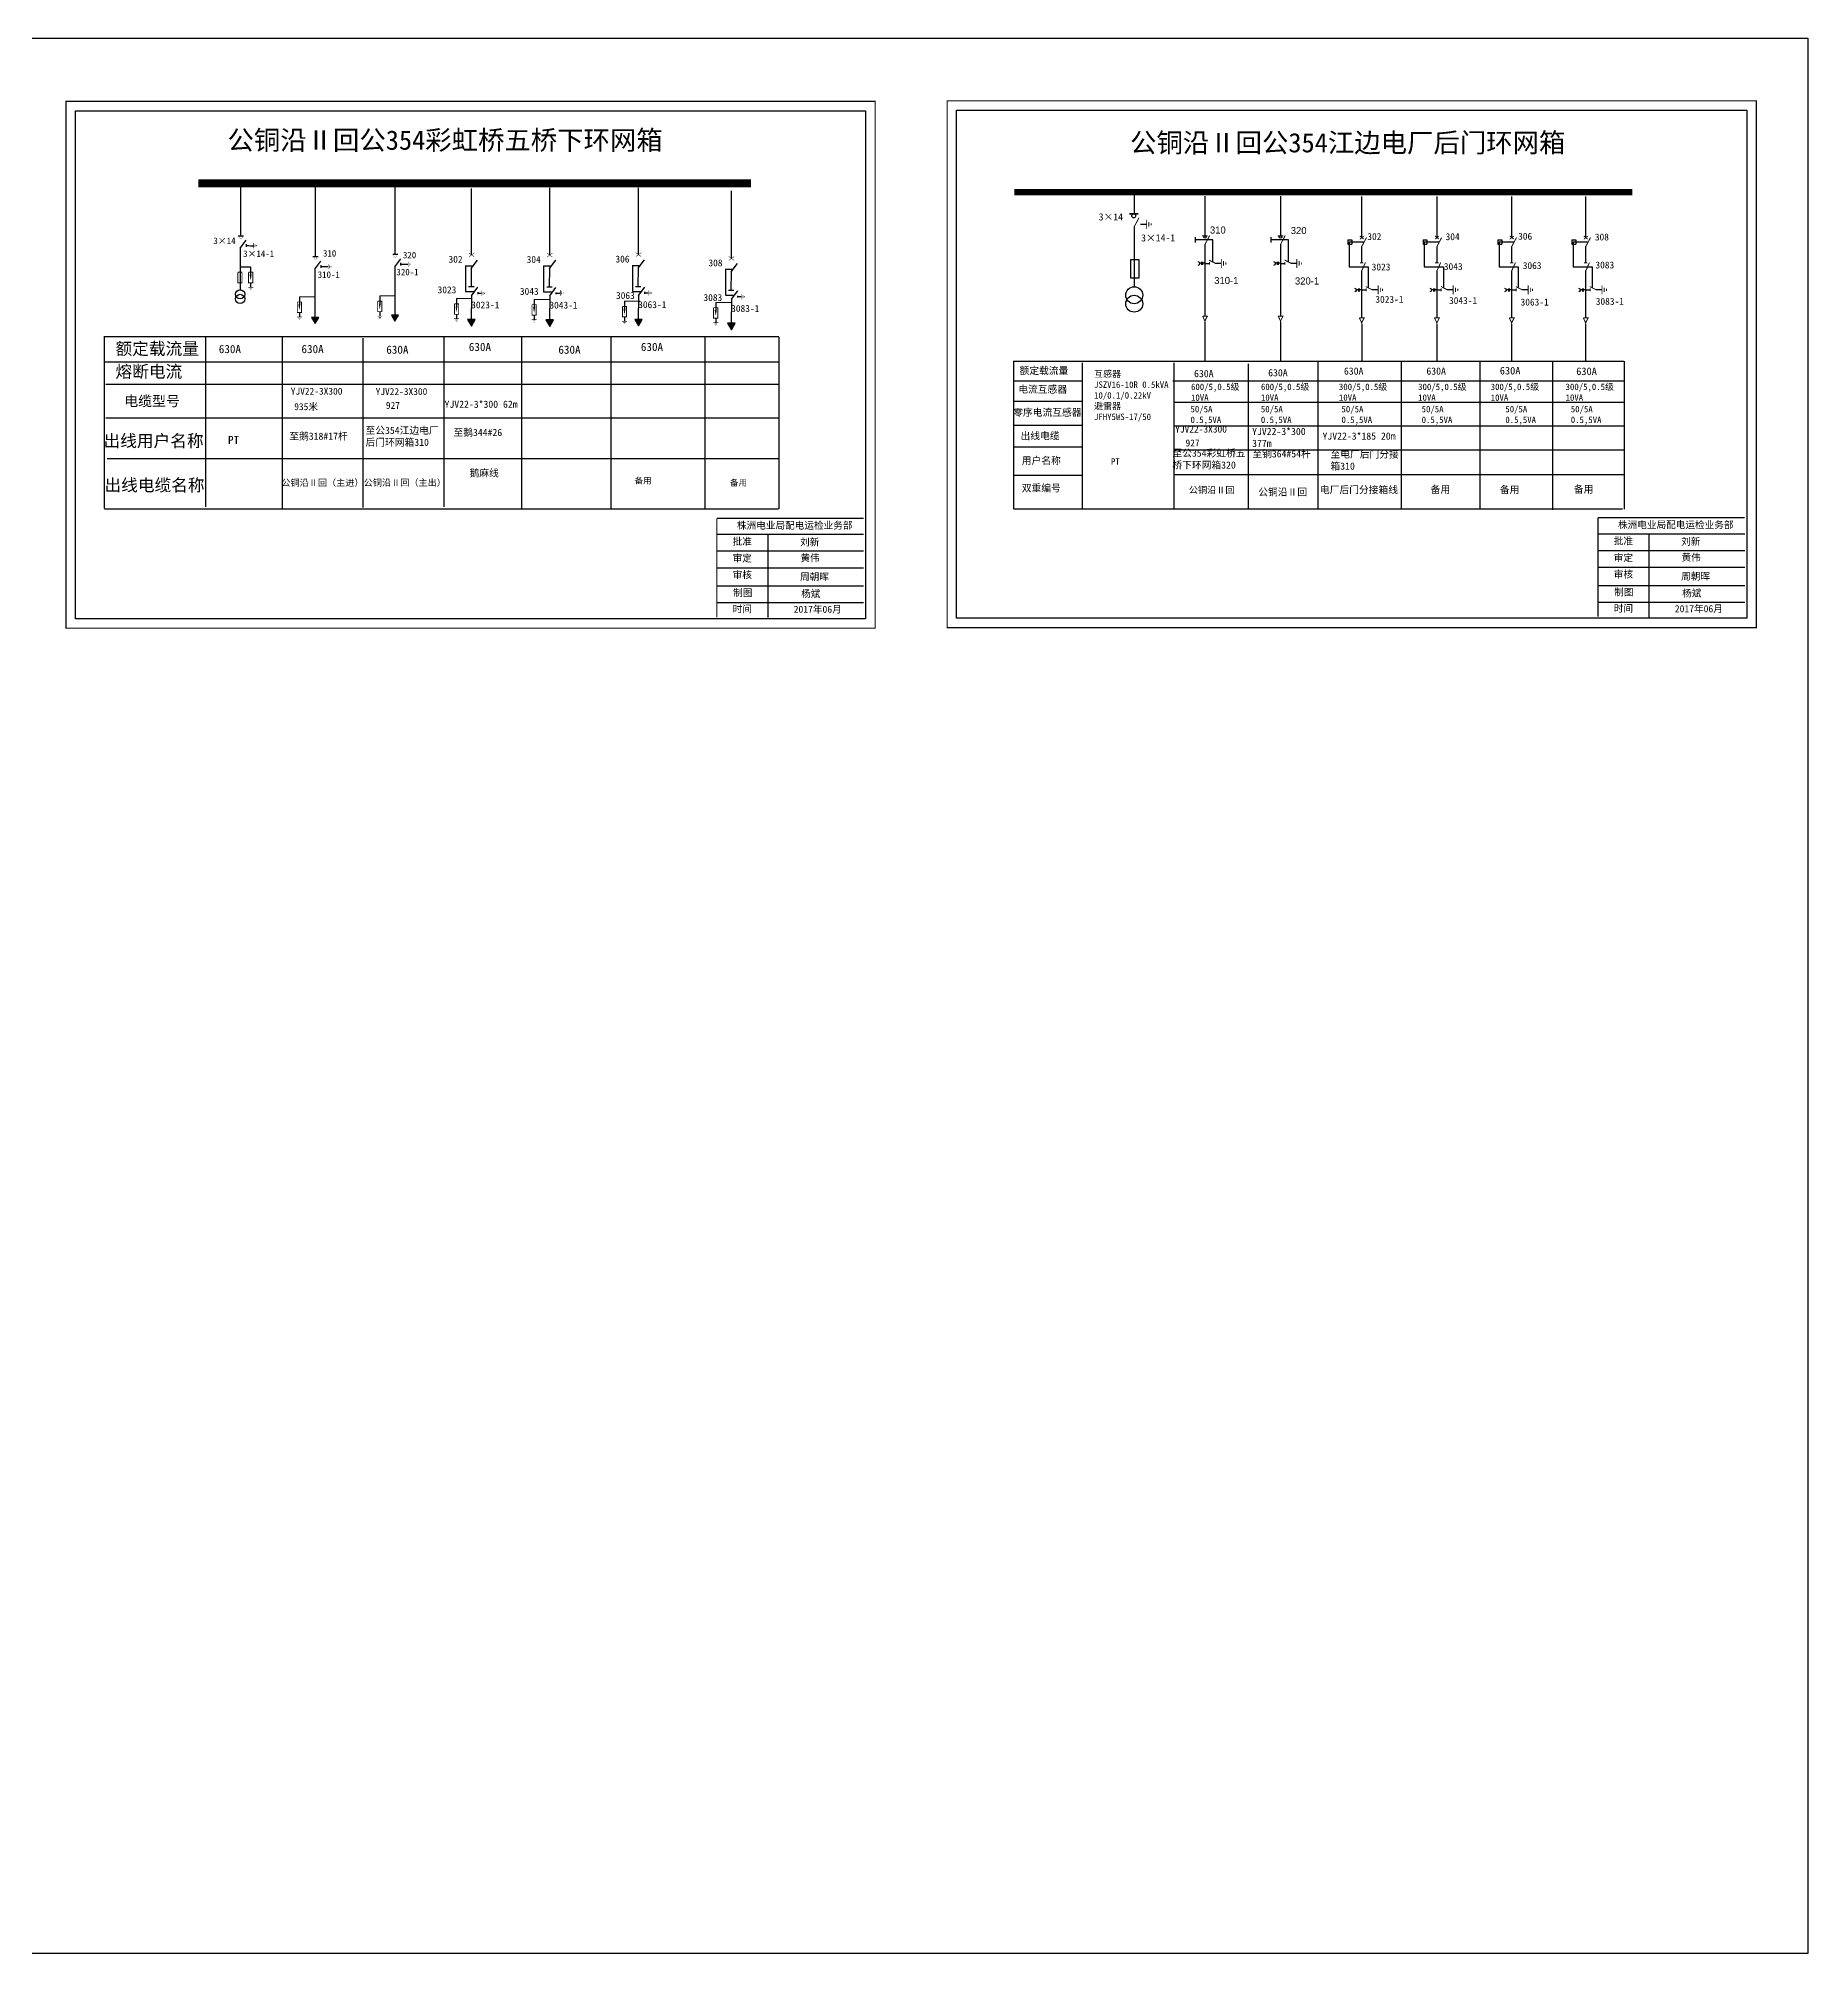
# Model space of a CAD drawing. Extents: x -256 to 164, y -63 to 234.
# Drawn here: x -110.8 to 163.6, y -62.7 to 234.3 of the extents above; entities that cross this region are included whole.
import ezdxf

# ---------------------------------------------------------------- set-up
doc = ezdxf.new("R2010")
doc.units = 0
doc.header["$LTSCALE"] = 0.774411
for name, pattern in [('ACAD_ISO02W100', [15, 12, -3]), ('CENTER', [50.8, 31.75, -6.35, 6.35, -6.35]), ('DASHED2', [9.525, 6.35, -3.175])]:
    doc.linetypes.add(name, pattern=pattern)
doc.layers.get('0').update_dxf_attribs({"linetype": 'CONTINUOUS'})
doc.layers.add('2', color=7, linetype='CONTINUOUS')
doc.layers.add('MiniCADLayer', color=7, linetype='CONTINUOUS', lineweight=20)
doc.styles.add('_txtstyle_1.50_0_0', font='simsun.ttc', dxfattribs={"height": 1.5})
doc.styles.add('HZ', font='')
doc.styles.add('hztxt_txtstyle_0.00_0_0', font='simkai.ttf')
doc.styles.add('hztxt_txtstyle_1.80_0_0', font='', dxfattribs={"height": 1.8, "bigfont": 'hztxt.shx'})
doc.styles.add('hztxt_txtstyle_2.70_0_0', font='simkai.ttf', dxfattribs={"height": 2.7})
doc.styles.add('KaiTi_txtstyle_1.11_0_0', font='simsun.ttc', dxfattribs={"height": 1.109414})
doc.styles.get("Standard").update_dxf_attribs({"font": '', "height": 2.5})
doc.styles.add('STYLE1', font='txt.shx', dxfattribs={"height": 2.6})
doc.styles.add('字体', font='', dxfattribs={"height": 2.5})
doc.styles.get('HZ').set_extended_font_data('SimSun')
doc.styles.get('hztxt_txtstyle_1.80_0_0').set_extended_font_data('hztxt')
doc.styles.get('Standard').set_extended_font_data('SimSun')
doc.styles.get('字体').set_extended_font_data('SimSun')

# ---------------------------------------------------------------- blocks, each defined once
blk = doc.blocks.new('JD')
for points in [[(-2, 0.2), (-2, -0.2), (2, 0.2), (2, -0.2)], [(1, -1.2), (1, -0.8), (-1, -1.2), (-1, -0.8)], [(-0.5, -1.8), (-0.5, -2.2), (0.5, -1.8), (0.5, -2.2)]]:
    blk.add_trace(points)

msp = doc.modelspace()

# ---------------------------------------------------------------- hatches: boundary and pattern name
for color, points in [(0, [(-67.84, 190.06), (-67.28, 191.02), (-68.39, 191.02)]), (0, [(-55.45, 190.41), (-54.89, 191.37), (-56, 191.37)]), (7, [(-43.59, 189.65), (-43, 190.67), (-44.18, 190.67)]), (7, [(-31.46, 189.63), (-30.87, 190.64), (-32.05, 190.64)]), (7, [(-17.69, 189.7), (-17.1, 190.71), (-18.28, 190.71)]), (7, [(-3.28, 189.11), (-2.69, 190.12), (-3.87, 190.12)])]:
    msp.add_hatch(color=color).paths.add_polyline_path(points)

# ---------------------------------------------------------------- linework, layer by layer
for p, q in [((-256.38, 234.3), (163.62, 234.3)), ((163.62, 234.3), (163.62, -62.7)), ((-79.4, 211.8), (-79.4, 203.65)), ((59.16, 210.43), (59.16, 207.14)), ((70.15, 209.82), (70.15, 203.71)), ((81.87, 209.82), (81.87, 203.71)), ((94.45, 209.79), (94.45, 203.37)), ((106.11, 209.79), (106.11, 203.37)), ((117.71, 209.79), (117.71, 203.37)), ((129.19, 209.79), (129.19, 203.37)), ((59.18, 205.1), (59.18, 195.78)), ((60.16, 205.47), (61.1, 205.47)), ((70.15, 202.35), (70.15, 191.25)), ((81.87, 202.35), (81.87, 191.25)), ((92.32, 203.03), (92.92, 203.03)), ((92.32, 203.03), (92.32, 202.36)), ((92.32, 202.36), (92.92, 202.36)), ((92.92, 203.03), (92.92, 202.36)), ((94.45, 202.01), (94.45, 199.54)), ((103.98, 203.03), (104.58, 203.03)), ((103.98, 203.03), (103.98, 202.36)), ((103.98, 202.36), (104.58, 202.36)), ((104.58, 203.03), (104.58, 202.36)), ((106.11, 202.01), (106.11, 199.54)), ((115.58, 203.03), (116.18, 203.03)), ((115.58, 203.03), (115.58, 202.36)), ((115.58, 202.36), (116.18, 202.36)), ((116.18, 203.03), (116.18, 202.36)), ((117.71, 202.01), (117.71, 199.54)), ((127.06, 203.03), (127.66, 203.03)), ((127.06, 203.03), (127.06, 202.36)), ((127.06, 202.36), (127.66, 202.36)), ((127.66, 203.03), (127.66, 202.36)), ((129.19, 202.01), (129.19, 199.54)), ((-44.54, 199.04), (-43.31, 199.04)), ((-44.53, 199.04), (-44.53, 195.01)), ((-32.42, 199.02), (-31.18, 199.02)), ((-32.4, 199.01), (-32.4, 194.98)), ((-18.65, 199.09), (-17.41, 199.09)), ((-18.63, 199.08), (-18.63, 195.05)), ((70.15, 199.4), (70.84, 199.4)), ((71.74, 199.42), (72.68, 199.42)), ((81.87, 199.4), (82.56, 199.4)), ((83.46, 199.42), (84.4, 199.42)), ((-43.63, 198.61), (-43.66, 195.82)), ((-31.5, 198.58), (-31.54, 195.79)), ((-17.73, 198.65), (-17.77, 195.86)), ((-4.24, 198.5), (-3, 198.5)), ((-4.22, 198.49), (-4.22, 194.46)), ((-3.32, 198.06), (-3.35, 195.27)), ((94.45, 198.3), (94.45, 190.99)), ((106.11, 198.3), (106.11, 190.99)), ((117.71, 198.3), (117.71, 190.99)), ((129.19, 198.3), (129.19, 190.99)), ((-44.53, 195.01), (-43.13, 195.01)), ((-44.04, 195.79), (-43.19, 195.79)), ((-42.63, 194.78), (-42.03, 194.78)), ((-32.4, 194.98), (-31.01, 194.99)), ((-31.92, 195.76), (-31.07, 195.76)), ((-30.5, 194.76), (-29.91, 194.76)), ((-18.63, 195.05), (-17.24, 195.06)), ((-18.15, 195.83), (-17.3, 195.83)), ((-16.73, 194.83), (-16.14, 194.83)), ((-4.22, 194.46), (-2.83, 194.47)), ((-3.73, 195.24), (-2.88, 195.24)), ((-2.32, 194.24), (-1.73, 194.24)), ((94.45, 195.3), (95.15, 195.3)), ((96.05, 195.32), (96.99, 195.32)), ((106.11, 195.3), (106.8, 195.3)), ((107.71, 195.32), (108.65, 195.32)), ((117.71, 195.3), (118.4, 195.3)), ((119.3, 195.32), (120.24, 195.32)), ((129.19, 195.3), (129.88, 195.3)), ((130.78, 195.32), (131.72, 195.32)), ((-100.49, 161.38), (-100.49, 188.13)), ((-100.47, 188.07, -0.04), (4.09, 188.07, -0.04)), ((-84.81, 187.95, -0.04), (-84.81, 161.67, -0.04)), ((-72.93, 187.95, -0.04), (-72.93, 161.27, -0.04)), ((-60.44, 187.8, -0.04), (-60.44, 161.52, -0.04)), ((-47.88, 187.95, -0.04), (-47.88, 161.67, -0.04)), ((-35.84, 187.95, -0.04), (-35.84, 161.32, -0.04)), ((-21.97, 187.95, -0.04), (-21.97, 161.32, -0.04)), ((-7.39, 187.95, -0.04), (-7.39, 161.32, -0.04)), ((4.07, 187.95, -0.04), (4.07, 161.32, -0.04)), ((-100.47, 184.12, -0.04), (4.07, 184.12, -0.04)), ((-100.29, 180.65, -0.04), (4.07, 180.65, -0.04)), ((51.22, 181.15), (40.52, 181.15)), ((-100.29, 175.42, -0.04), (4.07, 175.42, -0.04)), ((51.18, 178), (40.48, 178)), ((51.18, 174.28), (40.48, 174.28)), ((51.14, 170.89), (40.44, 170.89)), ((4.07, 169.1, -0.04), (-100.06, 169.1, -0.04)), ((51.18, 166.48), (40.48, 166.48)), ((4.02, 161.27, -0.04), (-100.47, 161.27, -0.04)), ((163.62, -62.7), (-256.38, -62.7))]:
    msp.add_line(p, q)
at = {"color": 7}
for p, q in [((-67.79, 200.45), (-67.79, 211.29)), ((-55.4, 200.8), (-55.4, 211.69)), ((-43.58, 200.7), (-43.58, 211)), ((-31.45, 200.68), (-31.45, 211.1)), ((-17.68, 200.75), (-17.68, 211.1)), ((-3.27, 200.16), (-3.27, 210.64))]:
    msp.add_line(p, q, dxfattribs=at)
at = {"color": 0}
for p, q in [((-79.75, 203.68), (-78.95, 203.68)), ((-78.53, 202.36), (-78.53, 201.95)), ((-78.52, 202.15), (-77.99, 202.15)), ((-77.93, 202.14), (-77.37, 202.14)), ((-79.48, 201.75), (-79.48, 195.29)), ((-68.19, 200.45), (-67.38, 200.45)), ((-66.96, 199.13), (-66.96, 198.71)), ((-55.8, 200.8), (-55, 200.8)), ((-54.58, 199.48), (-54.58, 199.06)), ((-54.57, 199.27), (-54.03, 199.27)), ((-53.98, 199.27), (-53.42, 199.27)), ((-79.49, 198.85), (-77.83, 198.85)), ((-77.83, 198.85), (-77.83, 197.63)), ((-77.83, 196.35), (-77.83, 195.72)), ((-67.87, 198.51), (-67.87, 190.85)), ((-66.95, 198.92), (-66.42, 198.92)), ((-66.37, 198.9), (-65.81, 198.9)), ((-55.48, 198.86), (-55.48, 191.2)), ((-70.28, 194.23), (-70.28, 193.01)), ((-57.81, 194.37), (-57.81, 193.15)), ((-45.91, 193.96), (-45.91, 192.74)), ((-43.59, 194.38), (-43.63, 190.49)), ((-33.87, 193.82), (-33.87, 192.61)), ((-31.46, 194.36), (-31.5, 190.47)), ((-19.86, 193.55), (-19.86, 192.33)), ((-17.69, 194.43), (-17.73, 190.54)), ((-5.71, 193.35), (-5.71, 192.13)), ((-3.28, 193.84), (-3.32, 189.95)), ((-70.28, 191.74), (-70.28, 191.11)), ((-57.81, 191.87), (-57.81, 191.24)), ((-45.91, 191.46), (-45.91, 190.84)), ((-33.87, 191.33), (-33.87, 190.7)), ((-19.86, 191.06), (-19.86, 190.43)), ((-5.71, 190.85), (-5.71, 190.22))]:
    msp.add_line(p, q, dxfattribs=at)
at = {"linetype": 'ACAD_ISO02W100'}
for p, q in [((94.75, 202.68), (92.51, 202.68)), ((92.51, 202.68), (92.51, 198.87)), ((106.41, 202.68), (104.17, 202.68)), ((104.17, 202.68), (104.17, 198.87)), ((118.01, 202.68), (115.77, 202.68)), ((115.77, 202.68), (115.77, 198.87)), ((129.49, 202.68), (127.25, 202.68)), ((127.25, 202.68), (127.25, 198.87)), ((92.51, 198.87), (95.47, 198.87)), ((95.47, 198.87), (95.47, 195.73)), ((104.17, 198.87), (107.13, 198.87)), ((107.13, 198.87), (107.13, 195.73)), ((115.77, 198.87), (118.72, 198.87)), ((118.72, 198.87), (118.72, 195.73)), ((127.25, 198.87), (130.2, 198.87)), ((130.2, 198.87), (130.2, 195.73))]:
    msp.add_line(p, q, dxfattribs=at)
at = {"linetype": 'CENTER'}
for p, q in [((70.15, 190.35), (70.15, 184.21)), ((81.87, 190.35), (81.87, 184.21)), ((94.46, 190.01), (94.46, 184.25)), ((106.12, 190.01), (106.12, 184.25)), ((117.71, 190.01), (117.71, 184.25)), ((129.19, 190.01), (129.19, 184.25))]:
    msp.add_line(p, q, dxfattribs=at)
at = {"linetype": 'Continuous'}
for p, q in [((40.46, 184.23), (135.12, 184.23)), ((40.5, 161.29), (40.5, 184.23)), ((87.68, 184.19), (87.68, 161.29)), ((100.57, 184.19), (100.57, 161.29)), ((112.77, 184.17), (112.77, 161.27)), ((135.17, 184.21), (135.17, 161.27)), ((51.13, 183.98), (51.13, 161.29)), ((65.33, 183.98), (65.33, 161.29)), ((76.85, 183.83), (76.85, 161.3)), ((124.04, 184.09), (124.04, 161.2)), ((65.16, 181.16), (135.15, 181.16)), ((65.33, 177.87), (135.17, 177.87)), ((65.33, 174.19), (135.06, 174.19)), ((65.33, 170.46), (135.25, 170.46)), ((65.33, 166.66), (135.15, 166.66)), ((134.91, 161.29), (40.57, 161.29))]:
    msp.add_line(p, q, dxfattribs=at)
at = {"color": 7, "linetype": 'Continuous'}
for p, q in [((131.11, 157.48), (153.86, 157.48)), ((139.01, 157.48), (139.01, 144.54)), ((-5.53, 157.4), (17.22, 157.4)), ((-5.53, 154.8), (17.22, 154.8)), ((2.37, 157.4), (2.37, 144.46)), ((131.11, 154.88), (153.86, 154.88)), ((-5.53, 152.21), (17.22, 152.21)), ((131.11, 152.29), (153.86, 152.29)), ((-5.53, 149.38), (17.22, 149.38)), ((131.11, 149.46), (153.86, 149.46)), ((-5.53, 146.79), (17.22, 146.79)), ((131.11, 146.87), (153.86, 146.87))]:
    msp.add_line(p, q, dxfattribs=at)
at = {"color": 7, "linetype": 'Continuous', "const_width": 0.182}
for points in [[(-106.47, 224.52), (19.01, 224.52), (19.01, 142.82), (-106.47, 142.82)], [(30.17, 224.61), (155.65, 224.61), (155.65, 142.9), (30.17, 142.9)]]:
    msp.add_lwpolyline(points, close=True, dxfattribs=at)
at = {"color": 7, "linetype": 'Continuous'}
for points in [[(-104.99, 223.05), (17.54, 223.05), (17.54, 144.3), (-104.99, 144.3)], [(31.64, 223.13), (154.17, 223.13), (154.17, 144.38), (31.64, 144.38)]]:
    msp.add_lwpolyline(points, close=True, dxfattribs=at)
for points, const_width in [([(-85.96, 211.8), (-0.23, 211.8)], 1.26), ([(40.57, 210.43), (136.42, 210.43)], 0.998), ([(58.41, 207.09), (59.81, 207.09)], 0.238), ([(59.18, 205.06), (59.93, 206.48)], 0.15), ([(69.71, 203.69), (70.59, 203.69)], 0.15), ([(70.15, 202.31), (70.9, 203.73)], 0.15), ([(81.42, 203.69), (82.31, 203.69)], 0.15), ([(81.87, 202.31), (82.61, 203.73)], 0.15), ([(94.17, 203.15), (94.78, 203.61)], 0.15), ([(94.17, 203.65), (94.76, 203.16)], 0.15), ([(94.45, 201.97), (95.2, 203.39)], 0.15), ([(105.83, 203.15), (106.44, 203.61)], 0.15), ([(105.83, 203.65), (106.42, 203.16)], 0.15), ([(106.11, 201.97), (106.86, 203.39)], 0.15), ([(117.43, 203.15), (118.03, 203.61)], 0.15), ([(117.43, 203.65), (118.02, 203.16)], 0.15), ([(117.71, 201.97), (118.46, 203.39)], 0.15), ([(128.91, 203.65), (129.49, 203.16)], 0.15), ([(128.9, 203.15), (129.51, 203.61)], 0.15), ([(129.19, 201.97), (129.94, 203.39)], 0.15), ([(-44.01, 201.01), (-43.16, 200.41)], 0.0723), ([(-43.99, 200.41), (-43.14, 201.02)], 0.0723), ([(-31.89, 200.98), (-31.03, 200.38)], 0.0723), ([(-31.87, 200.38), (-31.02, 200.99)], 0.0723), ([(-18.12, 201.05), (-17.27, 200.45)], 0.0723), ([(-18.1, 200.45), (-17.25, 201.06)], 0.0723), ([(-3.7, 200.46), (-2.85, 199.86)], 0.0723), ([(-3.68, 199.86), (-2.83, 200.47)], 0.0723), ([(70.8, 199.9), (71.8, 199.4)], 0.15), ([(70.84, 199.63), (70.84, 199.17)], 0.15), ([(82.52, 199.9), (83.52, 199.4)], 0.15), ([(82.56, 199.63), (82.56, 199.17)], 0.15), ([(94.19, 199.5), (94.74, 199.5)], 0.15), ([(94.42, 198.12), (95.05, 199.53)], 0.15), ([(105.84, 199.5), (106.4, 199.5)], 0.15), ([(106.08, 198.12), (106.71, 199.53)], 0.15), ([(117.44, 199.5), (118, 199.5)], 0.15), ([(117.68, 198.12), (118.31, 199.53)], 0.15), ([(128.92, 199.5), (129.47, 199.5)], 0.15), ([(129.16, 198.12), (129.79, 199.53)], 0.15), ([(-44.04, 195.79), (-43.19, 195.79)], 0.0723), ([(-31.92, 195.76), (-31.07, 195.76)], 0.0723), ([(-18.15, 195.83), (-17.3, 195.83)], 0.0723), ([(-3.73, 195.24), (-2.88, 195.24)], 0.0723), ([(95.11, 195.8), (96.11, 195.3)], 0.15), ([(95.15, 195.53), (95.15, 195.07)], 0.15), ([(106.77, 195.8), (107.76, 195.3)], 0.15), ([(106.8, 195.53), (106.8, 195.07)], 0.15), ([(118.36, 195.8), (119.36, 195.3)], 0.15), ([(118.4, 195.53), (118.4, 195.07)], 0.15), ([(129.84, 195.8), (130.84, 195.3)], 0.15), ([(129.88, 195.53), (129.88, 195.07)], 0.15), ([(69.78, 191.23), (70.54, 191.23), (70.15, 190.45), (69.79, 191.24)], 0.15), ([(81.5, 191.23), (82.26, 191.23), (81.87, 190.45), (81.51, 191.24)], 0.15), ([(94.09, 190.95), (94.85, 190.95), (94.46, 190.17), (94.1, 190.96)], 0.15), ([(105.74, 190.95), (106.51, 190.95), (106.12, 190.17), (105.75, 190.96)], 0.15), ([(117.34, 190.95), (118.1, 190.95), (117.71, 190.17), (117.35, 190.96)], 0.15), ([(128.82, 190.95), (129.58, 190.95), (129.19, 190.17), (128.83, 190.96)], 0.15)]:
    msp.add_lwpolyline(points, dxfattribs=dict(const_width=const_width))
at = {"color": 0}
for points, const_width in [([(-79.75, 203.68), (-78.95, 203.68)], 0.0682), ([(-68.19, 200.45), (-67.38, 200.45)], 0.0682), ([(-55.8, 200.8), (-55, 200.8)], 0.0682), ([(-79.82, 198.02), (-79.82, 196.39), (-79.17, 196.39), (-79.17, 198.02), (-79.8, 198.02)], 0.137), ([(-78.15, 198.02), (-78.15, 196.39), (-77.5, 196.39), (-77.5, 198.02), (-78.13, 198.02)], 0.137), ([(-70.6, 193.4), (-70.6, 191.78), (-69.95, 191.78), (-69.95, 193.4), (-70.58, 193.4)], 0.137), ([(-58.14, 193.54), (-58.14, 191.91), (-57.49, 191.91), (-57.49, 193.54), (-58.12, 193.54)], 0.137), ([(-46.23, 193.13), (-46.23, 191.5), (-45.58, 191.5), (-45.58, 193.13), (-46.21, 193.13)], 0.137), ([(-34.2, 192.99), (-34.2, 191.37), (-33.55, 191.37), (-33.55, 192.99), (-34.18, 192.99)], 0.137), ([(-20.18, 192.72), (-20.18, 191.1), (-19.53, 191.1), (-19.53, 192.72), (-20.16, 192.72)], 0.137), ([(-6.04, 192.52), (-6.04, 190.89), (-5.39, 190.89), (-5.39, 192.52), (-6.02, 192.52)], 0.137)]:
    msp.add_lwpolyline(points, dxfattribs=dict(at, const_width=const_width))
at = {"color": 0, "const_width": 0.0341}
for points in [[(-79.58, 203.46, 1), (-79.13, 203.46, 1)], [(-68.01, 200.23, 1), (-67.57, 200.23, 1)], [(-55.62, 200.58, 1), (-55.18, 200.58, 1)]]:
    msp.add_lwpolyline(points, format="xyb", close=True, dxfattribs=at)
for points in [[(68.64, 203.47), (68.64, 202.63)], [(80.36, 203.47), (80.36, 202.63)], [(58.59, 199.94), (58.59, 197.14), (59.97, 197.14), (59.97, 199.97), (58.59, 199.97)], [(69.64, 199.41), (69.33, 199.41)], [(69.64, 199.62), (69.64, 199.16)], [(69.78, 199.62), (69.78, 199.16)], [(70.15, 199.41), (69.78, 199.41)], [(81.36, 199.41), (81.05, 199.41)], [(81.36, 199.62), (81.36, 199.16)], [(81.5, 199.62), (81.5, 199.16)], [(81.86, 199.41), (81.5, 199.41)], [(-42.62, 194.91), (-42.62, 194.63)], [(-30.49, 194.89), (-30.49, 194.6)], [(-16.73, 194.96), (-16.73, 194.67)], [(-2.31, 194.37), (-2.31, 194.08)], [(93.95, 195.31), (93.64, 195.31)], [(93.95, 195.52), (93.95, 195.06)], [(94.09, 195.52), (94.09, 195.06)], [(94.45, 195.31), (94.09, 195.31)], [(105.61, 195.31), (105.29, 195.31)], [(105.61, 195.52), (105.61, 195.06)], [(105.75, 195.52), (105.75, 195.06)], [(106.11, 195.31), (105.75, 195.31)], [(117.21, 195.31), (116.89, 195.31)], [(117.21, 195.52), (117.21, 195.06)], [(117.35, 195.52), (117.35, 195.06)], [(117.71, 195.31), (117.35, 195.31)], [(128.68, 195.31), (128.37, 195.31)], [(128.68, 195.52), (128.68, 195.06)], [(128.82, 195.52), (128.82, 195.06)], [(129.19, 195.31), (128.82, 195.31)]]:
    msp.add_lwpolyline(points)
at = {"linetype": 'ACAD_ISO02W100'}
for points in [[(71.38, 199.64), (71.38, 203.05), (68.64, 203.05)], [(83.09, 199.64), (83.09, 203.05), (80.36, 203.05)]]:
    msp.add_lwpolyline(points, dxfattribs=at)
for points in [[(69.06, 199.67, -0.877934), (69.07, 199.06)], [(80.78, 199.67, -0.877934), (80.79, 199.06)], [(93.37, 195.56, -0.877934), (93.38, 194.96)], [(105.02, 195.56, -0.877934), (105.04, 194.96)], [(116.62, 195.56, -0.877934), (116.63, 194.96)], [(128.1, 195.56, -0.877934), (128.11, 194.96)]]:
    msp.add_lwpolyline(points, format="xyb")
at = {"color": 0}
for points in [[(-77.83, 197.65, 0.32, 0, 0), (-77.83, 196.74, 0, 0, 0)], [(-70.28, 193.04, 0.32, 0, 0), (-70.28, 192.12, 0, 0, 0)], [(-57.81, 193.17, 0.32, 0, 0), (-57.81, 192.26, 0, 0, 0)], [(-45.91, 192.76, 0.32, 0, 0), (-45.91, 191.85, 0, 0, 0)], [(-33.87, 192.63, 0.32, 0, 0), (-33.87, 191.71, 0, 0, 0)], [(-19.86, 192.35, 0.32, 0, 0), (-19.86, 191.44, 0, 0, 0)], [(-5.71, 192.15, 0.32, 0, 0), (-5.71, 191.24, 0, 0, 0)]]:
    msp.add_lwpolyline(points, format="xyseb", dxfattribs=at)
for points in [[(-67.84, 190.06), (-67.28, 191.02), (-68.39, 191.02)], [(-55.45, 190.41), (-54.89, 191.37), (-56, 191.37)]]:
    msp.add_lwpolyline(points, close=True, dxfattribs=at)
at = {"color": 7}
for points in [[(-43.59, 189.65), (-43, 190.67), (-44.18, 190.67)], [(-31.46, 189.63), (-30.87, 190.64), (-32.05, 190.64)], [(-17.69, 189.7), (-17.1, 190.71), (-18.28, 190.71)], [(-3.28, 189.11), (-2.69, 190.12), (-3.87, 190.12)]]:
    msp.add_lwpolyline(points, close=True, dxfattribs=at)
at = {"color": 7, "linetype": 'Continuous', "const_width": 0.182}
for points in [[(-5.53, 159.87), (-5.54, 144.5)], [(-5.53, 159.87), (17.22, 159.87)], [(131.11, 159.96), (131.1, 144.59)], [(131.11, 159.96), (153.86, 159.96)]]:
    msp.add_lwpolyline(points, dxfattribs=at)
for centre, radius in [((59.11, 206.76), 0.305), ((70.15, 203.48), 0.192), ((81.87, 203.48), 0.192)]:
    msp.add_circle(centre, radius)
at = {"color": 0}
for centre in [(-79.47, 194.6), (-79.47, 193.88)]:
    msp.add_circle(centre, 0.719, dxfattribs=at)
at = {"layer": '2', "color": 0}
for p, q in [((-79.44, 201.74), (-78.51, 202.97)), ((-67.87, 198.51), (-66.95, 199.74)), ((-55.48, 198.86), (-54.56, 200.09))]:
    msp.add_line(p, q, dxfattribs=at)
at = {"layer": '2'}
for p, q in [((-43.63, 198.61), (-42.65, 199.91)), ((-31.5, 198.58), (-30.52, 199.89)), ((-17.73, 198.65), (-16.75, 199.96)), ((-3.32, 198.06), (-2.34, 199.37)), ((-43.59, 194.38), (-42.61, 195.69)), ((-31.46, 194.36), (-30.48, 195.66)), ((-17.69, 194.43), (-16.71, 195.73)), ((-3.28, 193.84), (-2.3, 195.14))]:
    msp.add_line(p, q, dxfattribs=at)
for centre in [(59.19, 194.45), (59.19, 193.14)]:
    msp.add_circle(centre, 1.31, dxfattribs=at)
at = {"layer": 'MiniCADLayer', "color": 7, "linetype": 'DASHED2', "ltscale": 1.075492}
for p, q in [((-70.28, 194.23), (-67.87, 194.23)), ((-57.81, 194.37), (-55.41, 194.37)), ((-45.91, 193.96), (-43.51, 193.96)), ((-33.87, 193.82), (-31.47, 193.82)), ((-19.86, 193.55), (-17.46, 193.55)), ((-5.71, 193.35), (-3.31, 193.35))]:
    msp.add_line(p, q, dxfattribs=at)

# ---------------------------------------------------------------- block references
at = {"rotation": 90}
for p, xscale, yscale, zscale in [((61.12, 205.45), 0.3494655254594932, 0.3494655254594932, 0.3494655254595134), ((72.7, 199.39), 0.3494655254594932, 0.3494655254594932, 0.3494655254595134), ((84.41, 199.39), 0.3494655254594932, 0.3494655254594932, 0.3494655254595134), ((-42.03, 194.76), 0.2210335743623091, 0.2210335743623091, 0.2210335744015405), ((-29.81, 194.82), 0.2210335743623091, 0.2210335743623091, 0.2210335744015405), ((-16.13, 194.81), 0.2210335743623091, 0.2210335743623091, 0.2210335744015405), ((-1.72, 194.22), 0.2210335743623091, 0.2210335743623091, 0.2210335744015405), ((97, 195.29), 0.3494655254594932, 0.3494655254594932, 0.3494655254595134), ((108.66, 195.29), 0.3494655254594932, 0.3494655254594932, 0.3494655254595134), ((120.26, 195.29), 0.3494655254594932, 0.3494655254594932, 0.3494655254595134), ((131.73, 195.29), 0.3494655254594932, 0.3494655254594932, 0.3494655254595134)]:
    msp.add_blockref('JD', p, dxfattribs=dict(at, xscale=xscale, yscale=yscale, zscale=zscale))
at = {"color": 0, "xscale": 0.2085260211678417, "yscale": 0.2085260211678417, "zscale": 0.2085260212047385, "rotation": 90}
for p in [(-77.37, 202.12), (-65.8, 198.89), (-53.41, 199.25)]:
    msp.add_blockref('JD', p, dxfattribs=at)
at = {"color": 0, "xscale": 0.19206344057568, "yscale": 0.1920634405492194, "zscale": 0.1920634405833118}
for p in [(-77.82, 195.69), (-70.26, 191.08), (-57.8, 191.21), (-45.9, 190.81), (-33.86, 190.67), (-19.85, 190.4), (-5.7, 190.19)]:
    msp.add_blockref('JD', p, dxfattribs=at)

# ---------------------------------------------------------------- texts
at = {"linetype": 'Continuous', "style": 'hztxt_txtstyle_2.70_0_0'}
for s, p in [('3×14', (53.67, 206.05)), ('3×14-1', (60.26, 202.8))]:
    msp.add_text(s, height=1.109, dxfattribs=at).set_placement(p)
for s, height, style, p in [('310', 1.098, 'hztxt_txtstyle_1.80_0_0', (70.93, 204.02)), ('320', 1.098, 'hztxt_txtstyle_1.80_0_0', (83.46, 203.94)), ('310-1', 1.098, 'hztxt_txtstyle_1.80_0_0', (71.59, 196.2)), ('320-1', 1.098, 'hztxt_txtstyle_1.80_0_0', (84.11, 196.12)), ('额定载流量', 1.897, 'HZ', (-98.79, 185.22, -0.04)), ('熔断电流', 1.897, 'HZ', (-98.79, 181.68, -0.04)), ('电缆型号', 1.581, 'HZ', (-97.43, 177.26, -0.04)), ('出线用户名称', 1.897, 'HZ', (-100.65, 170.94, -0.04)), ('出线电缆名称', 1.897, 'HZ', (-100.5, 164.07, -0.04))]:
    msp.add_text(s, height=height, dxfattribs=dict(style=style)).set_placement(p)
at = {"color": 0}
for s, height, p in [('3×14', 1.008, (-83.6, 202.39)), ('302', 1.069, (95.34, 203.02)), ('304', 1.069, (107.47, 203)), ('306', 1.069, (118.72, 203.07)), ('308', 1.069, (130.62, 202.95)), ('3×14-1', 1.008, (-78.99, 200.39)), ('310', 1.008, (-66.61, 200.45)), ('320', 1.008, (-54.21, 200.18)), ('302', 1.069, (-47.15, 199.49)), ('304', 1.069, (-35.03, 199.46)), ('306', 1.069, (-21.26, 199.53)), ('308', 1.069, (-6.84, 198.94)), ('3023', 1.069, (96.01, 198.3)), ('3043', 1.069, (107.2, 198.37)), ('3063', 1.069, (119.44, 198.52)), ('3083', 1.069, (130.71, 198.61)), ('310-1', 1.008, (-67.43, 197.15)), ('320-1', 1.008, (-55.22, 197.54)), ('3023', 1.069, (-48.84, 194.76)), ('3023-1', 1.069, (-43.63, 192.42)), ('3043', 1.069, (-36.08, 194.52)), ('3043-1', 1.069, (-31.5, 192.39)), ('3063', 1.069, (-21.17, 193.88)), ('3063-1', 1.069, (-17.73, 192.46)), ('3083', 1.069, (-7.61, 193.57)), ('3023-1', 1.069, (96.58, 193.28)), ('3043-1', 1.069, (108, 193.1)), ('3063-1', 1.069, (119.1, 192.86)), ('3083-1', 1.069, (130.76, 192.97)), ('3083-1', 1.069, (-3.32, 191.87))]:
    msp.add_text(s, height=height, dxfattribs=at).set_placement(p)
for s, height, p in [('630A', 1.265, (-82.77, 185.48, -0.04)), ('630A', 1.265, (-69.95, 185.48, -0.04)), ('630A', 1.265, (-56.8, 185.38, -0.04)), ('630A', 1.265, (-44, 185.81, -0.04)), ('630A', 1.265, (-30.11, 185.38, -0.04)), ('630A', 1.265, (-17.32, 185.81, -0.04)), ('YJV22-3X300', 1.0715, (-71.61, 179.04, -0.04)), ('YJV22-3X300', 1.0715, (-58.45, 178.99, -0.04)), ('935米', 1.072, (-71.07, 176.64, -0.04)), ('927', 1.072, (-56.86, 176.84, -0.04)), ('YJV22-3X300', 1.0715, (65.54, 173.16, -0.04)), ('927', 1.072, (67.14, 171.01, -0.04))]:
    msp.add_text(s, height=height).set_placement(p)
at = {"linetype": 'Continuous', "attachment_point": 1}
for s, insert, char_height, width, style in [('公铜沿Ⅱ回公354彩虹桥五桥下环网箱', (-81.43, 220.01), 3, 80.4201, '字体'), ('{\\fSimSun|b0|i0|c134|p2;额定载流量}', (41.4, 183.32), 1.1094, 17.8852, 'hztxt_txtstyle_2.70_0_0'), ('\\A1;{\\fSimSun|b0|i0|c134|p2;互感器\\PJSZV16-10R 0.5kVA\\P10/0.1/0.22kV\\P避雷器\\PJFHY5WS-17/50}', (52.96, 182.76), 0.9985, 18.4113, 'hztxt_txtstyle_2.70_0_0'), ('{\\fSimSun|b0|i0|c134|p2;630A}', (68.47, 182.86), 1.1094, 17.8852, 'hztxt_txtstyle_2.70_0_0'), ('{\\fSimSun|b0|i0|c134|p2;630A}', (79.96, 182.99), 1.1094, 17.8852, 'hztxt_txtstyle_2.70_0_0'), ('{\\fSimSun|b0|i0|c134|p2;630A}', (91.71, 183.25), 1.1094, 17.8852, 'hztxt_txtstyle_2.70_0_0'), ('{\\fSimSun|b0|i0|c134|p2;630A}', (104.5, 183.25), 1.1094, 17.8852, 'hztxt_txtstyle_2.70_0_0'), ('{\\fSimSun|b0|i0|c134|p2;630A}', (115.88, 183.35), 1.1757, 9.454, 'hztxt_txtstyle_0.00_0_0'), ('{\\fSimSun|b0|i0|c134|p2;630A}', (127.73, 183.25), 1.1757, 9.454, 'hztxt_txtstyle_0.00_0_0'), ('{\\fSimSun|b0|i0|c134|p2;YJV22-3*300 62m}', (-47.76, 178.11), 1.1094, 17.8852, 'hztxt_txtstyle_2.70_0_0'), ('{\\fSimSun|b0|i0|c134|p2;电流互感器}', (41.21, 180.43), 1.1094, 17.8852, 'hztxt_txtstyle_2.70_0_0'), ('\\A1;{\\fSimSun|b0|i0|c134|p2;600/5,0.5级\\P10VA}', (68, 180.75), 0.9985, 18.4113, 'hztxt_txtstyle_2.70_0_0'), ('\\A1;{\\fSimSun|b0|i0|c134|p2;600/5,0.5级\\P10VA}', (78.84, 180.75), 0.9985, 18.4113, 'hztxt_txtstyle_2.70_0_0'), ('\\A1;{\\fSimSun|b0|i0|c134|p2;300/5,0.5级\\P10VA}', (90.93, 180.75), 0.9985, 18.4113, 'hztxt_txtstyle_2.70_0_0'), ('\\A1;{\\fSimSun|b0|i0|c134|p2;300/5,0.5级\\P10VA}', (103.22, 180.75), 0.9985, 18.4113, 'hztxt_txtstyle_2.70_0_0'), ('\\A1;{\\fSimSun|b0|i0|c134|p2;300/5,0.5级\\P10VA}', (114.47, 180.75), 0.9985, 18.4113, 'hztxt_txtstyle_2.70_0_0'), ('\\A1;{\\fSimSun|b0|i0|c134|p2;300/5,0.5级\\P10VA}', (126.08, 180.75), 0.9985, 18.4113, 'hztxt_txtstyle_2.70_0_0'), ('{\\fSimSun|b0|i0|c134|p2;零序电流互感器}', (40.42, 176.85), 1.1094, 17.8852, 'hztxt_txtstyle_2.70_0_0'), ('{\\fSimSun|b0|i0|c134|p2;50/5A\\P0.5,5VA}', (67.92, 177.3), 0.9985, 17.8852, 'hztxt_txtstyle_2.70_0_0'), ('{\\fSimSun|b0|i0|c134|p2;50/5A\\P0.5,5VA}', (78.83, 177.3), 0.9985, 17.8852, 'hztxt_txtstyle_2.70_0_0'), ('{\\fSimSun|b0|i0|c134|p2;50/5A\\P0.5,5VA}', (91.33, 177.3), 0.9985, 17.8852, 'hztxt_txtstyle_2.70_0_0'), ('{\\fSimSun|b0|i0|c134|p2;50/5A\\P0.5,5VA}', (103.76, 177.3), 0.9985, 17.8852, 'hztxt_txtstyle_2.70_0_0'), ('{\\fSimSun|b0|i0|c134|p2;50/5A\\P0.5,5VA}', (116.74, 177.3), 0.9985, 17.8852, 'hztxt_txtstyle_2.70_0_0'), ('{\\fSimSun|b0|i0|c134|p2;50/5A\\P0.5,5VA}', (126.89, 177.3), 0.9985, 17.8852, 'hztxt_txtstyle_2.70_0_0'), ('{\\fSimSun|b0|i0|c134|p2;PT}', (-81.34, 172.65, -0.04), 1.264, 12.2777, 'STYLE1'), ('{\\fSimSun|b0|i0|c134|p2;至公354江边电厂后门环网箱310}', (-60.02, 174.06), 1.1094, 12.1259, 'hztxt_txtstyle_2.70_0_0'), ('{\\fSimSun|b0|i0|c134|p2;出线电缆}', (41.56, 173.21), 1.1094, 17.8852, 'hztxt_txtstyle_2.70_0_0'), ('{\\fSimSun|b0|i0|c134|p2;YJV22-3*300\\P377m}', (77.47, 173.89), 1.1094, 17.8852, 'hztxt_txtstyle_2.70_0_0'), ('{\\fSimSun|b0|i0|c134|p2;YJV22-3*185 20m}', (88.39, 173.17), 1.1094, 17.8852, 'hztxt_txtstyle_2.70_0_0'), ('{\\fSimSun|b0|i0|c134|p2;用户名称}', (41.75, 169.37), 1.1094, 17.8852, 'hztxt_txtstyle_2.70_0_0'), ('{\\fSimSun|b0|i0|c134|p2;至公354彩虹桥五桥下环网箱320}', (65.11, 170.53), 1.1094, 12.1259, 'hztxt_txtstyle_2.70_0_0'), ('{\\fSimSun|b0|i0|c134|p2;至电厂后门分接箱310}', (89.62, 170.36), 1.1094, 10.8179, 'hztxt_txtstyle_2.70_0_0'), ('{\\fSimSun|b0|i0|c134|p2;鹅麻线}', (-43.89, 167.44), 1.1094, 17.8852, 'hztxt_txtstyle_2.70_0_0'), ('{\\fSimSun|b0|i0|c134|p2;PT}', (55.57, 169.17), 1.0024, 7.7986, 'hztxt_txtstyle_0.00_0_0'), ('{\\fSimSun|b0|i0|c134|p2;公铜沿Ⅱ回（主进）}', (-73.07, 165.88), 1.0119, 35.8262, 'hztxt_txtstyle_0.00_0_0'), ('{\\fSimSun|b0|i0|c134|p2;公铜沿Ⅱ回（主出）}', (-60.3, 165.9), 1.0119, 35.8262, 'hztxt_txtstyle_0.00_0_0'), ('{\\fSimSun|b0|i0|c134|p2;双重编号}', (41.75, 165.11), 1.1094, 17.8852, 'hztxt_txtstyle_2.70_0_0'), ('{\\fSimSun|b0|i0|c134|p2;公铜沿Ⅱ回}', (67.66, 164.77), 1.0119, 35.8262, 'hztxt_txtstyle_0.00_0_0'), ('{\\fSimSun|b0|i0|c134|p2;公铜沿Ⅱ回}', (78.43, 164.49), 1.1094, 17.8852, 'hztxt_txtstyle_2.70_0_0'), ('{\\fSimSun|b0|i0|c134|p2;电厂后门分接箱线}', (87.99, 164.85), 1.1094, 13.0548, 'hztxt_txtstyle_2.70_0_0'), ('{\\fSimSun|b0|i0|c134|p2;备用}', (105.16, 164.89), 1.1094, 17.8852, 'hztxt_txtstyle_2.70_0_0'), ('{\\fSimSun|b0|i0|c134|p2;备用}', (115.89, 164.85), 1.1094, 17.8852, 'hztxt_txtstyle_2.70_0_0'), ('{\\fSimSun|b0|i0|c134|p2;备用}', (127.36, 164.93), 1.1094, 17.8852, 'hztxt_txtstyle_2.70_0_0')]:
    msp.add_mtext(s, dxfattribs=dict(at, insert=insert, char_height=char_height, width=width, style=style))
at = {"color": 7, "linetype": 'Continuous', "attachment_point": 1}
for s, insert, char_height, width, style in [('{\\C0;公铜沿Ⅱ回公354江边电厂后门环网箱}', (58.54, 219.61), 3, 80.4201, '字体'), ('{\\fSimSun|b0|i0|c134|p2;至鹅318#17杆}', (-71.84, 173.16), 1.1094, 13.1082, 'KaiTi_txtstyle_1.11_0_0'), ('{\\fSimSun|b0|i0|c134|p2;至鹅344#26}', (-46.38, 173.73), 1.1094, 9.3195, 'KaiTi_txtstyle_1.11_0_0'), ('{\\fSimSun|b0|i0|c134|p2;至铜364#54杆}', (77.5, 170.42), 1.1094, 9.634, 'KaiTi_txtstyle_1.11_0_0'), ('株洲电业局配电运检业务部', (-2.42, 159.32), 1.0944, 29.9201, '字体'), ('株洲电业局配电运检业务部', (134.21, 159.41), 1.0944, 29.9201, '字体'), ('{\\fKaiTi_GB2312|b0|i0|c134|p49;批准}', (-3.08, 156.83), 1.0944, 8.5588, '字体'), ('{\\fSimSun|b0|i0|c134|p2;刘新}', (7.37, 156.72), 1.0944, 8.5588, '字体'), ('黄伟', (7.42, 154.28), 1.094, 8.5588, '字体'), ('{\\fKaiTi_GB2312|b0|i0|c134|p49;批准}', (133.55, 156.91), 1.0944, 8.5588, '字体'), ('\\f\uffbfﾬￌﾣﾤ_GB2312|b0|i0|c134|p49;审定', (133.55, 154.31), 1.0944, 8.5588, '字体'), ('{\\fSimSun|b0|i0|c134|p2;刘新}', (144, 156.81), 1.0944, 8.5588, '字体'), ('黄伟', (144.06, 154.37), 1.094, 8.5588, '字体'), ('\\f\uffbfﾬￌﾣﾤ_GB2312|b0|i0|c134|p49;审定', (-3.08, 154.23), 1.0944, 8.5588, '字体'), ('\\f\uffbfﾬￌﾣﾤ_GB2312|b0|i0|c134|p49;审核', (-3.08, 151.65), 1.0944, 8.5588, '字体'), ('周朝晖', (7.37, 151.35), 1.094, 8.5588, '字体'), ('\\f\uffbfﾬￌﾣﾤ_GB2312|b0|i0|c134|p49;审核', (133.55, 151.74), 1.0944, 8.5588, '字体'), ('周朝晖', (144, 151.43), 1.094, 8.5588, '字体'), ('\\f\uffbfﾬￌﾣﾤ_GB2312|b0|i0|c134|p49;制图', (-3.02, 148.87), 1.0944, 8.5588, '字体'), ('{\\fSimSun|b0|i0|c134|p2;杨斌}', (7.53, 148.71), 1.0944, 8.5588, '字体'), ('\\f\uffbfﾬￌﾣﾤ_GB2312|b0|i0|c134|p49;制图', (133.61, 148.96), 1.0944, 8.5588, '字体'), ('{\\fSimSun|b0|i0|c134|p2;杨斌}', (144.16, 148.8), 1.0944, 8.5588, '字体'), ('\\f\uffbfﾬￌﾣﾤ_GB2312|b0|i0|c134|p49;时间', (-3.08, 146.36), 1.0944, 8.5588, '字体'), ('2017年06月', (6.38, 146.31), 1.094, 14.762, '字体'), ('\\f\uffbfﾬￌﾣﾤ_GB2312|b0|i0|c134|p49;时间', (133.55, 146.45), 1.0944, 8.5588, '字体'), ('2017年06月', (143.02, 146.39), 1.094, 16.0081, '字体')]:
    msp.add_mtext(s, dxfattribs=dict(at, insert=insert, char_height=char_height, width=width, style=style))
at = {"color": 1, "linetype": 'Continuous', "true_color": 0xff0000, "char_height": 0.9486, "width": 10.6739, "attachment_point": 1, "style": '_txtstyle_1.50_0_0'}
for insert in [(-18.3, 166.18, -0.04), (-3.5, 165.86, -0.04)]:
    msp.add_mtext('{\\fSimSun|b0|i0|c134|p2;\\C256;备用}', dxfattribs=dict(at, insert=insert))

doc.saveas('drawing.dxf')
